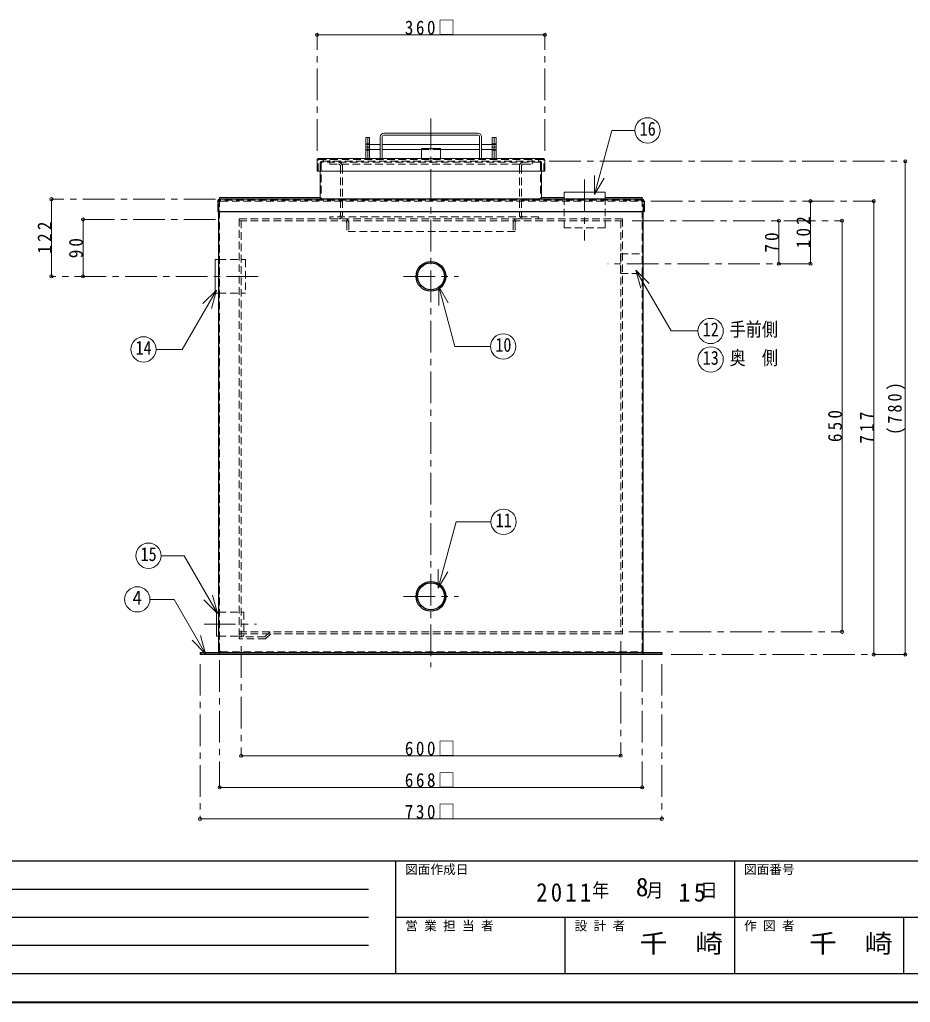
# Model space of a CAD drawing. Units: millimetres at full size, sheet at 1:10. Extents: x -2123 to 1927, y -1358 to 1452.
# Drawn here: x -748 to 660, y -1358 to 196 of the extents above; entities that cross this region are included whole.
import ezdxf
from ezdxf.enums import TextEntityAlignment as Align

# ---------------------------------------------------------------- set-up
doc = ezdxf.new("R2010")
doc.units = ezdxf.units.MM
doc.header["$LTSCALE"] = 10
doc.header["$PDMODE"] = 32
doc.header["$PDSIZE"] = 5
doc.linetypes.add('CHAIN1', pattern=[8, 5, -1, 1, -1])
doc.linetypes.add('DASHED1', pattern=[1.8, 1.2, -0.6])
doc.layers.add('0-0', color=7, linetype='Continuous', lineweight=18)
doc.styles.add('ＭＳ ゴシック', font='')
doc.styles.get('ＭＳ ゴシック').set_extended_font_data('MS Gothic')

msp = doc.modelspace()

# ---------------------------------------------------------------- linework, layer by layer
at = {"layer": '0-0', "color": 4, "linetype": 'CHAIN1', "lineweight": 9}
for p, q in [((-277.8, -11.59), (-277.8, 171.91)), ((82.2, -11.59), (82.2, 171.91)), ((-97.8, 39.41), (-97.8, -828.09)), ((89.2, -28.09), (652.2, -28.09)), ((145.2, -57.09), (145.2, -153.09)), ((-438.3, -88.09), (-697.8, -88.09)), ((249.7, -91.09), (602.2, -91.09)), ((-438.3, -120.09), (-647.8, -120.09)), ((220.2, -122.09), (552.2, -122.09)), ((502.2, -190.09), (181.95, -190.09)), ((-371.05, -210.09), (-697.8, -210.09)), ((-141.3, -210.09), (-54.3, -210.09)), ((-141.3, -716.09), (-54.3, -716.09)), ((-456.55, -760.09), (-373.55, -760.09)), ((215.2, -772.09), (552.2, -772.09)), ((202.2, -787.09), (202.2, -968.09)), ((-397.8, -795.09), (-397.8, -968.09)), ((-462.8, -823.09), (-462.8, -1068.09)), ((-431.8, -817.09), (-431.8, -1018.09)), ((236.2, -817.09), (236.2, -1018.09)), ((267.2, -823.09), (267.2, -1068.09)), ((282.2, -808.09), (652.2, -808.09))]:
    msp.add_line(p, q, dxfattribs=at)
at = {"layer": '0-0', "color": 4, "lineweight": 9}
for p, q in [((-277.8, 171.91), (82.2, 171.91)), ((-200.8, 9.41), (-194.8, 9.41)), ((-200.8, 9.41), (-200.8, -23.59)), ((-197.8, 9.41), (-197.8, -23.59)), ((-194.8, 9.41), (-194.8, -23.59)), ((-0.8, 9.41), (-0.8, -23.59)), ((5.2, 9.41), (-0.8, 9.41)), ((2.2, 9.41), (2.2, -23.59)), ((5.2, 9.41), (5.2, -23.59)), ((-194.8, -5.59), (-200.8, -5.59)), ((-194.8, -1.59), (-177.8, -1.59)), ((-194.8, -9.59), (-177.8, -9.59)), ((-174.8, -1.59), (-20.8, -1.59)), ((-174.8, -9.59), (-112.8, -9.59)), ((-82.8, -9.59), (-20.8, -9.59)), ((-17.8, -1.59), (-0.8, -1.59)), ((-17.8, -9.59), (-0.8, -9.59)), ((5.2, -5.59), (-0.8, -5.59)), ((652.2, -28.09), (652.2, -808.09)), ((-272.8, -43.59), (-272.8, -88.09)), ((77.2, -43.59), (77.2, -88.09)), ((-697.8, -88.09), (-697.8, -210.09)), ((-272.8, -85.09), (-431.8, -85.09)), ((-431.8, -88.09), (-431.8, -85.09)), ((112.7, -85.09), (77.2, -85.09)), ((236.2, -85.09), (177.7, -85.09)), ((236.2, -85.09), (236.2, -88.09)), ((502.2, -190.09), (502.2, -91.09)), ((602.2, -91.09), (602.2, -808.09)), ((-647.8, -120.09), (-647.8, -210.09)), ((452.2, -190.09), (452.2, -122.09)), ((552.2, -122.09), (552.2, -772.09)), ((-397.8, -968.09), (202.2, -968.09)), ((-431.8, -1018.09), (236.2, -1018.09)), ((-462.8, -1068.09), (267.2, -1068.09))]:
    msp.add_line(p, q, dxfattribs=at)
at = {"layer": '0-0'}
for p, q in [((-23.8, 16.41), (-171.8, 16.41)), ((160.96, -80.49), (188.11, 20.81)), ((224.76, 20.81), (188.11, 20.81)), ((-177.8, 10.41), (-177.8, -23.59)), ((-174.8, 10.41), (-174.8, -23.59)), ((-23.8, 13.41), (-171.8, 13.41)), ((-20.8, 10.41), (-20.8, -23.59)), ((-17.8, 10.41), (-17.8, -23.59)), ((-82.8, -8.09), (-82.8, -23.59)), ((-277.8, -26.59), (-277.8, -43.59)), ((-274.8, -23.59), (79.2, -23.59)), ((82.2, -26.59), (82.2, -43.59)), ((-277.8, -43.59), (82.2, -43.59)), ((160.96, -80.49), (160.96, -50.49)), ((160.96, -80.49), (175.96, -54.51)), ((177.7, -77.09), (112.7, -77.09)), ((112.7, -88.09), (112.7, -77.09)), ((177.7, -88.09), (177.7, -77.09)), ((-439.05, -183.59), (-433.3, -183.59)), ((226.12, -199.99), (247.33, -221.2)), ((226.12, -199.99), (233.88, -228.97)), ((237.7, -205.59), (237.95, -205.59)), ((-436.97, -231.99), (-490.97, -325.52)), ((-436.97, -231.99), (-458.18, -253.21)), ((-436.97, -231.99), (-444.74, -260.97)), ((-85.3, -225.93), (-70.3, -251.91)), ((-85.3, -225.93), (-85.3, -255.93)), ((-85.3, -225.93), (-59.86, -320.88)), ((-490.97, -325.52), (-532.23, -325.52)), ((-3.46, -320.88), (-59.86, -320.88)), ((-86.15, -703.32), (-58, -598.28)), ((-3.03, -598.28), (-58, -598.28)), ((-488.04, -651.79), (-524.33, -651.79)), ((-435.37, -743.01), (-488.04, -651.79)), ((-86.15, -703.32), (-86.15, -673.32)), ((-86.15, -703.32), (-71.15, -677.34)), ((-435.37, -743.01), (-443.14, -714.04)), ((-503.96, -720.81), (-542.04, -720.81)), ((-454.31, -806.8), (-503.96, -720.81)), ((-435.37, -743.01), (-456.59, -721.8)), ((-436.55, -741.09), (-433.3, -741.09)), ((-454.31, -806.8), (-475.53, -785.58)), ((-454.31, -806.8), (-462.08, -777.82))]:
    msp.add_line(p, q, dxfattribs=at)
at = {"layer": '0-0', "color": 4, "linetype": 'DASHED1', "lineweight": 9}
for p, q in [((-200.8, -0.59), (-194.8, -0.59)), ((-194.8, -1.59), (-200.8, -1.59)), ((-194.8, -9.59), (-200.8, -9.59)), ((-200.8, -10.59), (-194.8, -10.59)), ((-112.8, -9.59), (-82.8, -9.59)), ((5.2, -0.59), (-0.8, -0.59)), ((-0.8, -1.59), (5.2, -1.59)), ((-0.8, -9.59), (5.2, -9.59)), ((5.2, -10.59), (-0.8, -10.59)), ((-276.3, -43.59), (-276.3, -26.59)), ((-274.8, -25.09), (79.2, -25.09)), ((-269.8, -28.09), (74.2, -28.09)), ((74.2, -29.59), (-269.8, -29.59)), ((-267.8, -25.09), (-267.8, -28.09)), ((-257.8, -25.09), (-257.8, -28.09)), ((-257.8, -29.59), (-257.8, -32.59)), ((-252.8, -28.09), (-252.8, -29.59)), ((57.2, -28.09), (57.2, -29.59)), ((62.2, -25.09), (62.2, -28.09)), ((62.2, -29.59), (62.2, -32.59)), ((72.2, -25.09), (72.2, -28.09)), ((80.7, -43.59), (80.7, -26.59)), ((-272.8, -31.09), (-272.8, -43.59)), ((-271.3, -31.09), (-271.3, -88.09)), ((-257.8, -32.59), (62.2, -32.59)), ((-240.8, -35.59), (-240.8, -113.09)), ((-237.8, -35.59), (-237.8, -113.09)), ((42.2, -35.59), (42.2, -113.09)), ((45.2, -35.59), (45.2, -113.09)), ((75.7, -31.09), (75.7, -88.09)), ((77.2, -31.09), (77.2, -43.59)), ((112.7, -133.09), (112.7, -88.09)), ((177.7, -133.09), (177.7, -88.09)), ((72.2, -116.09), (72.2, -119.09)), ((-230.8, -125.09), (-230.8, -139.09)), ((35.2, -139.09), (-230.8, -139.09)), ((-227.8, -125.09), (-227.8, -139.09)), ((32.2, -125.09), (32.2, -139.09)), ((35.2, -125.09), (35.2, -139.09)), ((177.7, -133.09), (112.7, -133.09)), ((-433.3, -183.59), (-391.05, -183.59)), ((-391.05, -183.59), (-391.05, -236.59)), ((201.95, -174.59), (237.7, -174.59)), ((-433.3, -236.59), (-391.05, -236.59)), ((-433.3, -741.09), (-393.55, -741.09)), ((-393.55, -741.09), (-393.55, -779.09)), ((-400.8, -775.09), (-400.8, -783.09)), ((-397.8, -772.09), (-397.8, -780.09)), ((-352.01, -772.09), (-360.29, -780.09)), ((-350.8, -775.09), (-359.08, -783.09)), ((-433.3, -779.09), (-393.55, -779.09)), ((-360.29, -780.09), (-400.8, -780.09)), ((-359.08, -783.09), (-400.8, -783.09))]:
    msp.add_line(p, q, dxfattribs=at)
at = {"layer": '0-0', "color": 5, "lineweight": 25}
for p, q in [((-434.8, -91.09), (-434.8, -108.09)), ((236.2, -88.09), (-431.8, -88.09)), ((239.2, -91.09), (239.2, -108.09)), ((239.2, -108.09), (-434.8, -108.09)), ((-433.3, -803.59), (-433.3, -108.09)), ((237.7, -803.59), (237.7, -108.09)), ((-462.8, -805.09), (267.2, -805.09)), ((-462.8, -805.09), (-462.8, -808.09)), ((-432.8, -805.09), (-432.8, -808.09)), ((237.2, -805.09), (237.2, -808.09)), ((267.2, -805.09), (267.2, -808.09)), ((267.2, -808.09), (-462.8, -808.09))]:
    msp.add_line(p, q, dxfattribs=at)
at = {"layer": '0-0', "linetype": 'DASHED1'}
for p, q in [((-433.3, -108.09), (-433.3, -91.09)), ((236.2, -89.59), (-431.8, -89.59)), ((-431.8, -802.09), (-431.8, -92.59)), ((-430.3, -91.09), (234.7, -91.09)), ((-411.8, -89.59), (-411.8, -91.09)), ((-252.8, -88.09), (-252.8, -91.09)), ((57.2, -88.09), (57.2, -91.09)), ((216.2, -89.59), (216.2, -91.09)), ((236.2, -802.09), (236.2, -92.59)), ((237.7, -108.09), (237.7, -91.09)), ((205.2, -119.09), (-400.8, -119.09)), ((-400.8, -119.09), (-400.8, -775.09)), ((205.2, -122.09), (-400.8, -122.09)), ((-397.8, -122.09), (-397.8, -772.09)), ((202.2, -122.09), (202.2, -772.09)), ((205.2, -119.09), (205.2, -775.09)), ((205.2, -772.09), (-400.8, -772.09)), ((205.2, -775.09), (-400.8, -775.09)), ((-430.3, -803.59), (234.7, -803.59))]:
    msp.add_line(p, q, dxfattribs=at)
at = {"layer": '0-0', "color": 6, "lineweight": 25}
for p, q in [((-2077.8, -1134.52), (1882.2, -1134.52)), ((-153.52, -1313.09), (-153.52, -1134.52)), ((382.2, -1134.52), (382.2, -1313.09)), ((-1124.94, -1179.16), (-196.37, -1179.16)), ((-196.37, -1223.8), (-1124.94, -1223.8)), ((1882.2, -1223.8), (-153.52, -1223.8)), ((114.34, -1313.09), (114.34, -1223.8)), ((650.06, -1313.09), (650.06, -1223.8)), ((-196.37, -1268.44), (-1124.94, -1268.44)), ((1882.2, -1313.09), (-2077.8, -1313.09))]:
    msp.add_line(p, q, dxfattribs=at)
at = {"layer": '0-0', "color": 1, "lineweight": 40}
msp.add_line((1927.2, -1358.09), (-2122.8, -1358.09), dxfattribs=at)
at = {"layer": '0-0'}
for points in [[(-82.8, -8.09), (-112.8, -8.09), (-112.8, -23.59)], [(-439.05, -183.59), (-439.05, -236.59), (-433.3, -236.59)], [(237.7, -174.59), (237.95, -174.59), (237.95, -205.59)], [(226.12, -199.99), (281.79, -296.42), (324.44, -296.42)], [(-436.55, -741.09), (-436.55, -779.09), (-433.3, -779.09)]]:
    msp.add_lwpolyline(points, dxfattribs=at)
at = {"layer": '0-0', "color": 4, "linetype": 'DASHED1', "lineweight": 9}
for points in [[(72.2, -116.09), (-257.8, -116.09), (-257.8, -119.09)], [(201.95, -174.59), (201.95, -205.59), (237.7, -205.59)]]:
    msp.add_lwpolyline(points, dxfattribs=at)
at = {"layer": '0-0'}
for centre in [(244.76, 20.81), (344.44, -296.42), (-552.23, -325.52), (16.54, -320.88), (344.44, -341.42), (16.97, -598.28), (-544.33, -651.79), (-562.04, -720.81)]:
    msp.add_circle(centre, 20, dxfattribs=at)
at = {"layer": '0-0', "color": 5, "lineweight": 25}
for centre, radius in [((-97.8, -210.09), 23.5), ((-97.8, -210.09), 21.35), ((-97.8, -716.09), 23.5), ((-97.8, -716.09), 21.35)]:
    msp.add_circle(centre, radius, dxfattribs=at)
at = {"layer": '0-0'}
for centre, radius, start, end in [((-171.8, 10.41), 6, 90, 180), ((-23.8, 10.41), 6, 0, 90), ((-171.8, 10.41), 3, 90, 180), ((-23.8, 10.41), 3, 0, 90), ((-274.8, -26.59), 3, 90, 180), ((79.2, -26.59), 3, 0, 90)]:
    msp.add_arc(centre, radius, start, end, dxfattribs=at)
at = {"layer": '0-0', "color": 4, "linetype": 'DASHED1', "lineweight": 9}
for centre, radius, start, end in [((-274.8, -26.59), 1.5, 90, 180), ((-269.8, -31.09), 3, 90, 180), ((-269.8, -31.09), 1.5, 90, 180), ((-243.8, -35.59), 6, 0, 90), ((48.2, -35.59), 6, 90, 180), ((74.2, -31.09), 3, 0, 90), ((74.2, -31.09), 1.5, 0, 90), ((79.2, -26.59), 1.5, 0, 90), ((-243.8, -35.59), 3, 0, 90), ((48.2, -35.59), 3, 90, 180), ((-243.8, -113.09), 3, 270, 0), ((-243.8, -113.09), 6, 270, 0), ((-233.8, -125.09), 6, 0, 90), ((-233.8, -125.09), 3, 0, 90), ((38.2, -125.09), 6, 90, 180), ((38.2, -125.09), 3, 90, 180), ((48.2, -113.09), 6, 180, 270), ((48.2, -113.09), 3, 180, 270)]:
    msp.add_arc(centre, radius, start, end, dxfattribs=at)
at = {"layer": '0-0', "color": 5, "lineweight": 25}
for centre, radius, start, end in [((-431.8, -91.09), 3, 90, 180), ((236.2, -91.09), 3, 0, 90), ((-431.8, -803.59), 1.5, 180, 270), ((236.2, -803.59), 1.5, 270, 0)]:
    msp.add_arc(centre, radius, start, end, dxfattribs=at)
at = {"layer": '0-0', "linetype": 'DASHED1'}
for centre, radius, start, end in [((-431.8, -91.09), 1.5, 90, 180), ((-430.3, -92.59), 3, 90, 180), ((-430.3, -92.59), 1.5, 90, 180), ((234.7, -92.59), 3, 0, 90), ((234.7, -92.59), 1.5, 0, 90), ((236.2, -91.09), 1.5, 0, 90), ((-430.3, -802.09), 1.5, 180, 270), ((234.7, -802.09), 1.5, 270, 0)]:
    msp.add_arc(centre, radius, start, end, dxfattribs=at)
at = {"layer": '0-0', "color": 4}
for p in [(-277.8, 171.91), (82.2, 171.91), (652.2, -28.09), (-697.8, -88.09), (502.2, -91.09), (602.2, -91.09), (-647.8, -120.09), (452.2, -122.09), (552.2, -122.09), (452.2, -190.09), (502.2, -190.09), (-697.8, -210.09), (-647.8, -210.09), (552.2, -772.09), (602.2, -808.09), (652.2, -808.09), (-397.8, -968.09), (202.2, -968.09), (-431.8, -1018.09), (236.2, -1018.09), (-462.8, -1068.09), (267.2, -1068.09)]:
    msp.add_point(p, dxfattribs=at)

# ---------------------------------------------------------------- texts
at = {"layer": '0-0', "style": 'ＭＳ ゴシック'}
for s, height, width, p in [('16', 21.99, 0.85, (232.26, 5.81)), ('手前側', 21.99, 0.85, (374.44, -311.42)), ('12', 21.99, 0.85, (331.94, -311.42)), ('10', 21.99, 0.85, (4.04, -335.88)), ('14', 21.99, 0.85, (-564.73, -340.52)), ('奥\u3000側', 21.99, 0.85, (374.44, -356.42)), ('13', 21.99, 0.85, (331.94, -356.42)), ('11', 21.99, 0.85, (4.47, -613.28)), ('15', 21.99, 0.85, (-556.83, -666.79)), ('千\u3000崎', 29.33, 1.1, (232.2, -1288.44)), ('千\u3000崎', 29.33, 1.1, (500.06, -1288.44))]:
    msp.add_text(s, height=height, dxfattribs=dict(at, width=width)).set_placement(p, align=Align.BOTTOM_LEFT)
for s, height, p in [('4', 21.99, (-569.54, -735.81)), ('図面作成日', 14.66, (-138.52, -1159.52)), ('図面番号', 14.66, (397.2, -1159.52)), ('8', 29.33, (226.2, -1199.16)), ('営 業 担 当 者', 14.66, (-138.52, -1248.8)), ('設 計 者', 14.66, (129.34, -1248.8)), ('作 図 者', 14.66, (397.2, -1248.8))]:
    msp.add_text(s, height=height, dxfattribs=at).set_placement(p, align=Align.BOTTOM_LEFT)
at = {"layer": '0-0', "attachment_point": 7, "style": 'ＭＳ ゴシック'}
for s, insert, char_height in [('\\T1.3;\\W0.9;360□', (-139.05, 171.91), 21.99), ('\\T1.3;\\W0.9;600□', (-139.05, -968.09), 21.99), ('\\T1.3;\\W0.9;668□', (-139.05, -1018.09), 21.99), ('\\T1.3;\\W0.9;730□', (-139.05, -1068.09), 21.99), ('\\T1.28;\\W0.9;2011', (68.7, -1199.16), 29.33), ('\\T1.27;\\W0.9;年\\~\\~\\~月\\~\\~\\~日', (157.2, -1194.16), 21.99), ('\\T1.27;\\W0.95;15', (293.7, -1199.16), 29.33)]:
    msp.add_mtext(s, dxfattribs=dict(at, insert=insert, char_height=char_height))
at = {"layer": '0-0', "char_height": 21.99, "attachment_point": 7, "rotation": 90, "style": 'ＭＳ ゴシック'}
for s, insert in [('\\T1.38;\\W0.9;102', (502.2, -165.59)), ('\\T1.38;\\W0.9;122', (-697.8, -174.09)), ('\\T1.36;\\W0.9;90', (-647.8, -181.34)), ('\\T1.36;\\W0.9;70', (452.2, -172.34)), ('\\T1.38;\\W0.85;(780)', (652.2, -460.59)), ('\\T1.38;\\W0.9;650', (552.2, -472.09)), ('\\T1.38;\\W0.9;717', (602.2, -474.59))]:
    msp.add_mtext(s, dxfattribs=dict(at, insert=insert))

doc.saveas('drawing.dxf')
